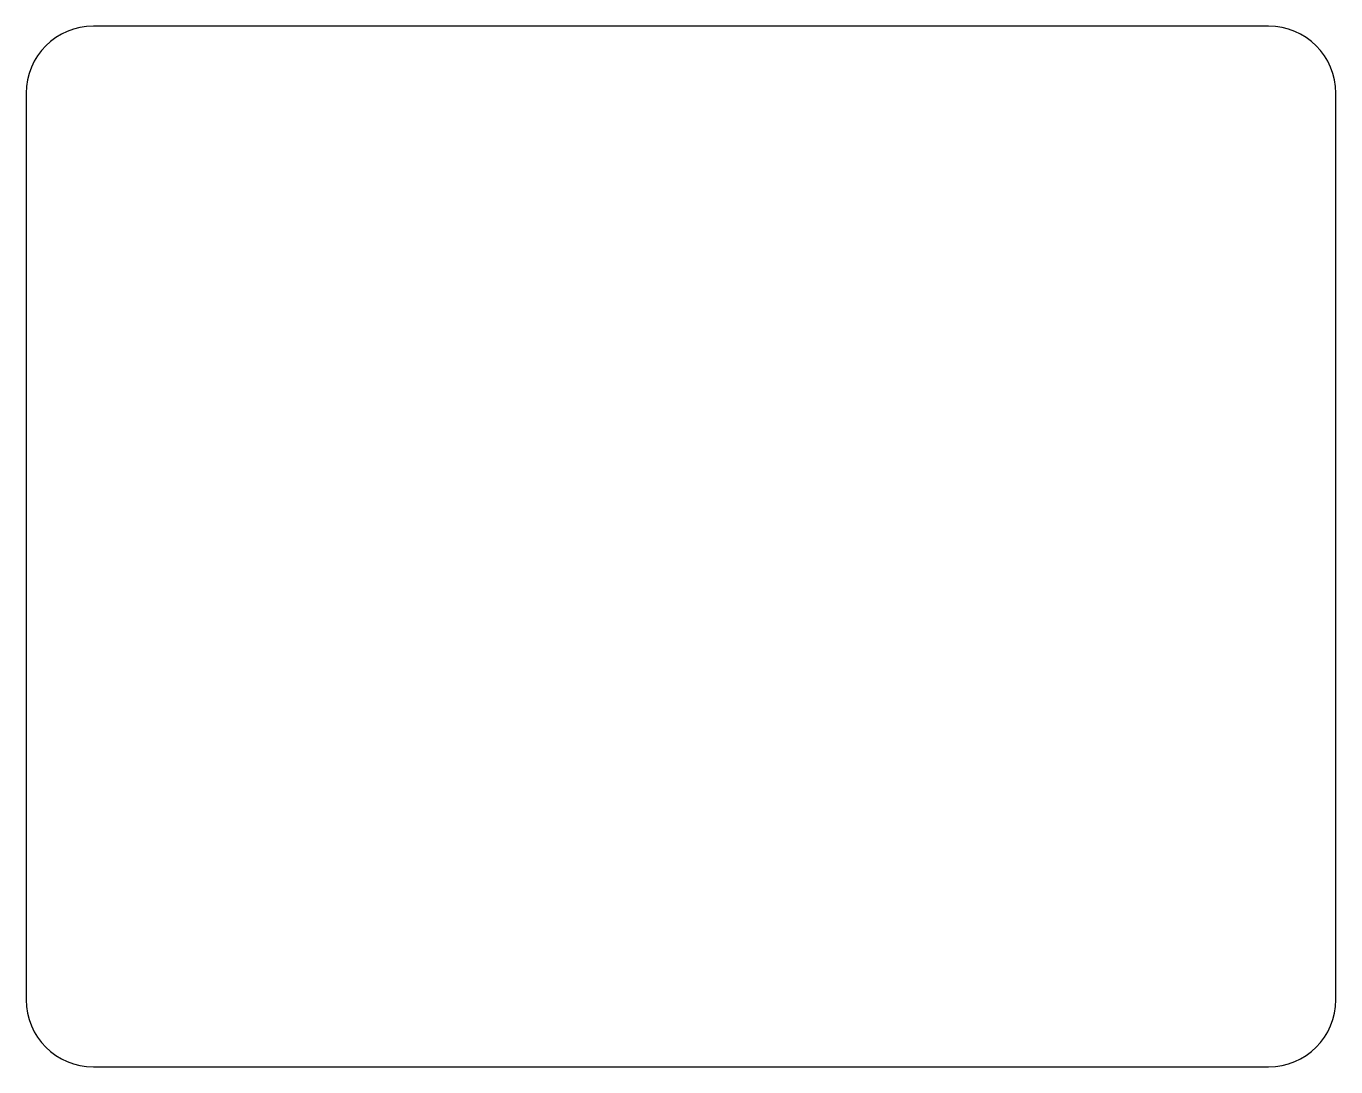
# Model space of a CAD drawing. Header units: millimetres. Extents: x 0 to 78, y 0 to 62.
import ezdxf

# ---------------------------------------------------------------- set-up
doc = ezdxf.new("R2010")
doc.units = ezdxf.units.MM
doc.layers.get('0').update_dxf_attribs({"linetype": 'CONTINUOUS'})

msp = doc.modelspace()

# ---------------------------------------------------------------- linework, layer by layer
for p, q in [((74, 62), (4, 62)), ((0, 58), (0, 4)), ((78, 4), (78, 58)), ((4, 0), (74, 0))]:
    msp.add_line(p, q)
for centre, start, end in [((4, 58), 90, 180), ((74, 58), 0, 90), ((4, 4), 180, 270), ((74, 4), 270, 360)]:
    msp.add_arc(centre, 4, start, end)

doc.saveas('drawing.dxf')
